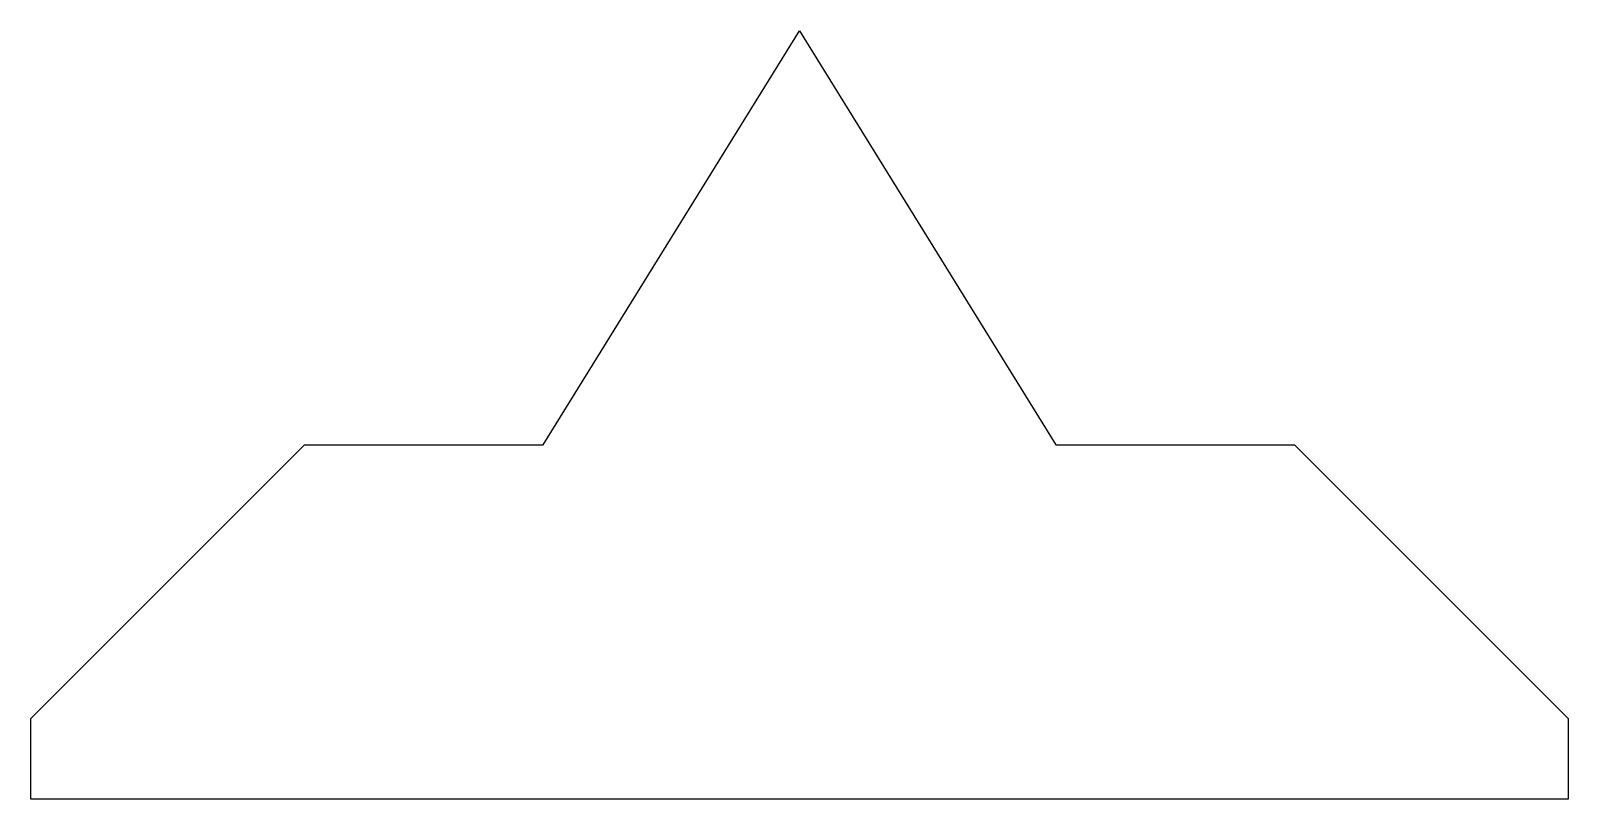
# Model space of a CAD drawing. Extents: x -1 to 1, y 0 to 1.
import ezdxf

# ---------------------------------------------------------------- set-up
doc = ezdxf.new("R2010")
doc.units = 0
doc.layers.add('MODELSKETCH_VISIBLE', color=7, linetype='CONTINUOUS')

msp = doc.modelspace()

# ---------------------------------------------------------------- linework, layer by layer
at = {"layer": 'MODELSKETCH_VISIBLE'}
for p, q in [((-0.3333, 0.4612), (0, 1)), ((0, 1), (0.3333, 0.4612)), ((-1, 0.1051), (-0.6439, 0.4612)), ((-0.6439, 0.4612), (-0.3333, 0.4612)), ((0.3333, 0.4612), (0.6439, 0.4612)), ((0.6439, 0.4612), (1, 0.1051)), ((-1, 0), (-1, 0.1051)), ((1, 0.1051), (1, 0)), ((1, 0), (-1, 0))]:
    msp.add_line(p, q, dxfattribs=at)

doc.saveas('drawing.dxf')
